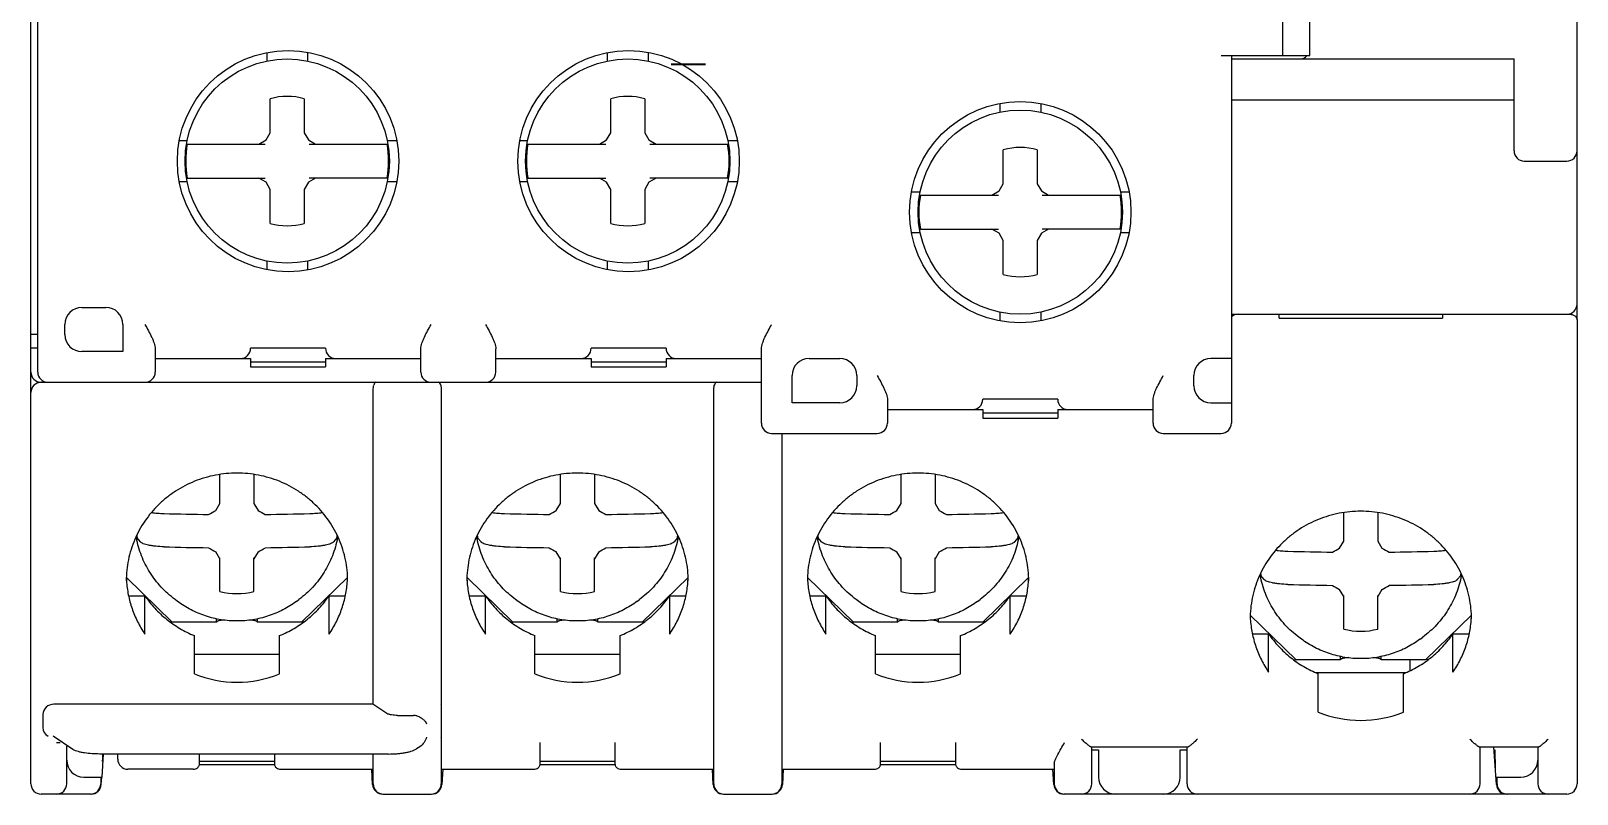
# Model space of a CAD drawing. Header units: millimetres. Extents: x 0 to 19090, y 0 to 12100.
# Drawn here: x 17202.09 to 17247.49, y 10621.22 to 10643.65 of the extents above; entities that cross this region are included whole.
import ezdxf

# ---------------------------------------------------------------- set-up
doc = ezdxf.new("R2010")
doc.units = ezdxf.units.MM
doc.header["$MEASUREMENT"] = 0
doc.layers.add('NetDam', color=7, linetype='Continuous', lineweight=35)

msp = doc.modelspace()

# ---------------------------------------------------------------- linework, layer by layer
at = {"color": 7, "linetype": 'Continuous'}
for p, q in [((17202.092, 10621.525), (17202.092, 10658.425)), ((17247.492, 10635.163), (17247.492, 10658.425)), ((17202.292, 10633.625), (17202.292, 10656.525)), ((17239.642, 10642.925), (17239.642, 10652.825)), ((17238.842, 10646.925), (17238.842, 10642.925)), ((17209.017, 10643.011), (17209.017, 10642.76)), ((17210.217, 10643.02), (17210.217, 10642.76)), ((17219.017, 10643.011), (17219.017, 10642.76)), ((17220.217, 10643.02), (17220.217, 10642.76)), ((17237.042, 10642.925), (17239.642, 10642.925)), ((17237.342, 10642.925), (17237.342, 10632.125)), ((17237.342, 10642.825), (17245.642, 10642.825)), ((17245.642, 10640.125), (17245.642, 10642.825)), ((17209.117, 10640.658), (17209.117, 10641.658)), ((17210.117, 10641.658), (17210.117, 10640.658)), ((17219.117, 10640.658), (17219.117, 10641.658)), ((17220.117, 10641.658), (17220.117, 10640.658)), ((17230.542, 10641.516), (17230.542, 10641.26)), ((17231.742, 10641.516), (17231.742, 10641.26)), ((17237.342, 10641.625), (17245.642, 10641.625)), ((17206.449, 10640.425), (17206.686, 10640.425)), ((17208.784, 10640.325), (17208.995, 10640.447)), ((17208.995, 10640.447), (17209.117, 10640.658)), ((17210.117, 10640.658), (17210.239, 10640.447)), ((17210.239, 10640.447), (17210.45, 10640.325)), ((17212.549, 10640.425), (17212.835, 10640.425)), ((17216.449, 10640.425), (17216.686, 10640.425)), ((17218.784, 10640.325), (17218.995, 10640.447)), ((17218.995, 10640.447), (17219.117, 10640.658)), ((17220.117, 10640.658), (17220.239, 10640.447)), ((17220.239, 10640.447), (17220.45, 10640.325)), ((17222.549, 10640.425), (17222.835, 10640.425)), ((17206.684, 10640.325), (17208.974, 10640.325)), ((17210.261, 10640.325), (17212.551, 10640.325)), ((17216.684, 10640.325), (17218.974, 10640.325)), ((17220.261, 10640.325), (17222.551, 10640.325)), ((17230.642, 10639.158), (17230.642, 10640.158)), ((17231.642, 10640.158), (17231.642, 10639.158)), ((17245.942, 10639.825), (17247.192, 10639.825)), ((17206.449, 10639.225), (17206.684, 10639.225)), ((17206.684, 10639.325), (17208.974, 10639.325)), ((17208.995, 10639.203), (17208.784, 10639.325)), ((17209.117, 10638.992), (17208.995, 10639.203)), ((17210.239, 10639.203), (17210.117, 10638.992)), ((17210.45, 10639.325), (17210.239, 10639.203)), ((17212.551, 10639.325), (17210.261, 10639.325)), ((17212.55, 10639.225), (17212.835, 10639.225)), ((17216.449, 10639.225), (17216.684, 10639.225)), ((17216.684, 10639.325), (17218.974, 10639.325)), ((17218.995, 10639.203), (17218.784, 10639.325)), ((17219.117, 10638.992), (17218.995, 10639.203)), ((17220.239, 10639.203), (17220.117, 10638.992)), ((17220.45, 10639.325), (17220.239, 10639.203)), ((17222.551, 10639.325), (17220.261, 10639.325)), ((17222.55, 10639.225), (17222.835, 10639.225)), ((17230.52, 10638.947), (17230.642, 10639.158)), ((17231.642, 10639.158), (17231.764, 10638.947)), ((17209.117, 10637.992), (17209.117, 10638.992)), ((17210.117, 10638.992), (17210.117, 10637.992)), ((17219.117, 10637.992), (17219.117, 10638.992)), ((17220.117, 10638.992), (17220.117, 10637.992)), ((17227.949, 10638.925), (17228.211, 10638.925)), ((17228.209, 10638.825), (17230.499, 10638.825)), ((17230.309, 10638.825), (17230.52, 10638.947)), ((17231.764, 10638.947), (17231.975, 10638.825)), ((17231.786, 10638.825), (17234.076, 10638.825)), ((17234.074, 10638.925), (17234.335, 10638.925)), ((17227.949, 10637.725), (17228.209, 10637.725)), ((17228.209, 10637.825), (17230.499, 10637.825)), ((17230.52, 10637.703), (17230.309, 10637.825)), ((17230.642, 10637.492), (17230.52, 10637.703)), ((17231.764, 10637.703), (17231.642, 10637.492)), ((17231.975, 10637.825), (17231.764, 10637.703)), ((17234.076, 10637.825), (17231.786, 10637.825)), ((17234.075, 10637.725), (17234.335, 10637.725)), ((17230.642, 10636.492), (17230.642, 10637.492)), ((17231.642, 10637.492), (17231.642, 10636.492)), ((17209.017, 10636.89), (17209.017, 10636.639)), ((17210.217, 10636.89), (17210.217, 10636.63)), ((17219.017, 10636.89), (17219.017, 10636.639)), ((17220.217, 10636.89), (17220.217, 10636.63)), ((17203.592, 10635.525), (17204.292, 10635.525)), ((17203.092, 10634.725), (17203.092, 10635.025)), ((17204.792, 10635.025), (17204.792, 10634.225)), ((17230.542, 10635.39), (17230.542, 10635.134)), ((17231.742, 10635.39), (17231.742, 10635.134)), ((17237.342, 10635.325), (17247.192, 10635.325)), ((17237.392, 10635.325), (17237.392, 10635.284)), ((17238.742, 10635.208), (17238.742, 10635.325)), ((17238.742, 10635.208), (17243.542, 10635.208)), ((17243.542, 10635.325), (17243.542, 10635.208)), ((17247.492, 10635.145), (17247.492, 10621.525)), ((17202.292, 10634.725), (17202.092, 10634.725)), ((17202.292, 10634.325), (17202.092, 10634.325)), ((17204.792, 10634.225), (17203.592, 10634.225)), ((17205.742, 10634.311), (17205.742, 10633.625)), ((17210.742, 10634.325), (17208.542, 10634.325)), ((17213.542, 10633.625), (17213.542, 10634.311)), ((17215.742, 10633.625), (17215.742, 10634.311)), ((17220.742, 10634.325), (17218.542, 10634.325)), ((17223.542, 10632.125), (17223.542, 10634.311)), ((17205.742, 10634.025), (17208.542, 10634.025)), ((17208.542, 10634.025), (17208.542, 10633.775)), ((17208.542, 10633.925), (17210.742, 10633.925)), ((17208.542, 10633.775), (17210.742, 10633.775)), ((17210.742, 10634.025), (17210.742, 10633.775)), ((17210.742, 10634.025), (17213.542, 10634.025)), ((17215.742, 10634.025), (17218.542, 10634.025)), ((17218.542, 10634.025), (17218.542, 10633.775)), ((17218.542, 10633.925), (17220.742, 10633.925)), ((17218.542, 10633.775), (17220.742, 10633.775)), ((17220.742, 10634.025), (17220.742, 10633.775)), ((17220.742, 10634.025), (17223.542, 10634.025)), ((17224.942, 10634.025), (17225.842, 10634.025)), ((17237.342, 10634.025), (17236.742, 10634.025)), ((17202.392, 10633.325), (17223.542, 10633.325)), ((17204.242, 10633.325), (17204.242, 10633.318)), ((17224.442, 10632.725), (17224.442, 10633.525)), ((17226.342, 10633.525), (17226.342, 10633.225)), ((17236.242, 10633.225), (17236.242, 10633.525)), ((17212.146, 10623.863), (17212.146, 10633.09)), ((17214.138, 10633.09), (17214.138, 10623.863)), ((17222.146, 10622.74), (17222.146, 10633.09)), ((17225.842, 10632.725), (17224.442, 10632.725)), ((17227.242, 10632.811), (17227.242, 10632.125)), ((17232.242, 10632.825), (17230.042, 10632.825)), ((17235.042, 10632.125), (17235.042, 10632.811)), ((17236.742, 10632.725), (17237.342, 10632.725)), ((17227.242, 10632.525), (17230.042, 10632.525)), ((17230.042, 10632.525), (17230.042, 10632.275)), ((17230.042, 10632.425), (17232.242, 10632.425)), ((17230.042, 10632.275), (17232.242, 10632.275)), ((17232.242, 10632.525), (17232.242, 10632.275)), ((17232.242, 10632.525), (17235.042, 10632.525)), ((17223.842, 10631.825), (17226.942, 10631.825)), ((17224.138, 10631.825), (17224.138, 10622.74)), ((17235.342, 10631.825), (17237.042, 10631.825)), ((17207.642, 10629.767), (17207.642, 10630.616)), ((17208.642, 10630.616), (17208.642, 10629.767)), ((17217.642, 10629.767), (17217.642, 10630.616)), ((17218.642, 10630.616), (17218.642, 10629.767)), ((17227.642, 10629.767), (17227.642, 10630.616)), ((17228.642, 10630.616), (17228.642, 10629.767)), ((17207.52, 10629.56), (17207.642, 10629.767)), ((17208.642, 10629.767), (17208.764, 10629.56)), ((17217.52, 10629.56), (17217.642, 10629.767)), ((17218.642, 10629.767), (17218.764, 10629.56)), ((17227.52, 10629.56), (17227.642, 10629.767)), ((17228.642, 10629.767), (17228.764, 10629.56)), ((17240.642, 10628.66), (17240.642, 10629.495)), ((17241.642, 10629.495), (17241.642, 10628.66)), ((17205.309, 10628.633), (17205.209, 10628.754)), ((17211.076, 10628.754), (17210.976, 10628.633)), ((17215.309, 10628.633), (17215.209, 10628.754)), ((17221.076, 10628.754), (17220.976, 10628.633)), ((17225.309, 10628.633), (17225.209, 10628.754)), ((17231.076, 10628.754), (17230.976, 10628.633)), ((17240.52, 10628.453), (17240.642, 10628.66)), ((17241.642, 10628.66), (17241.764, 10628.453)), ((17207.642, 10628.14), (17207.52, 10628.345)), ((17207.642, 10627.182), (17207.642, 10628.17)), ((17208.764, 10628.345), (17208.642, 10628.14)), ((17208.642, 10627.182), (17208.642, 10628.17)), ((17217.642, 10628.14), (17217.52, 10628.345)), ((17217.642, 10627.182), (17217.642, 10628.17)), ((17218.764, 10628.345), (17218.642, 10628.14)), ((17218.642, 10627.182), (17218.642, 10628.17)), ((17227.642, 10628.14), (17227.52, 10628.345)), ((17227.642, 10627.182), (17227.642, 10628.17)), ((17228.764, 10628.345), (17228.642, 10628.14)), ((17228.642, 10627.182), (17228.642, 10628.17)), ((17204.897, 10627.59), (17206.242, 10626.277)), ((17211.388, 10627.59), (17210.042, 10626.277)), ((17214.897, 10627.59), (17216.242, 10626.277)), ((17221.388, 10627.59), (17220.042, 10626.277)), ((17224.897, 10627.59), (17226.242, 10626.277)), ((17231.388, 10627.59), (17230.042, 10626.277)), ((17238.309, 10627.527), (17238.209, 10627.648)), ((17240.642, 10627.034), (17240.52, 10627.239)), ((17241.764, 10627.239), (17241.642, 10627.034)), ((17244.076, 10627.648), (17243.976, 10627.527)), ((17204.96, 10627.054), (17205.436, 10627.054)), ((17205.436, 10625.929), (17205.436, 10627.054)), ((17206.398, 10626.887), (17206.324, 10626.942)), ((17209.887, 10626.887), (17209.961, 10626.942)), ((17210.848, 10625.929), (17210.848, 10627.054)), ((17210.848, 10627.054), (17211.324, 10627.054)), ((17214.96, 10627.054), (17215.436, 10627.054)), ((17215.436, 10625.929), (17215.436, 10627.054)), ((17216.398, 10626.887), (17216.324, 10626.942)), ((17219.887, 10626.887), (17219.961, 10626.942)), ((17220.848, 10625.929), (17220.848, 10627.054)), ((17220.848, 10627.054), (17221.324, 10627.054)), ((17224.96, 10627.054), (17225.436, 10627.054)), ((17225.436, 10625.929), (17225.436, 10627.054)), ((17226.398, 10626.887), (17226.324, 10626.942)), ((17229.887, 10626.887), (17229.961, 10626.942)), ((17230.848, 10625.929), (17230.848, 10627.054)), ((17230.848, 10627.054), (17231.324, 10627.054)), ((17240.642, 10626.076), (17240.642, 10627.064)), ((17241.642, 10626.076), (17241.642, 10627.064)), ((17207.542, 10626.277), (17207.542, 10626.375)), ((17208.742, 10626.277), (17208.742, 10626.375)), ((17217.542, 10626.277), (17217.542, 10626.375)), ((17218.742, 10626.277), (17218.742, 10626.375)), ((17227.542, 10626.277), (17227.542, 10626.375)), ((17228.742, 10626.277), (17228.742, 10626.375)), ((17237.896, 10626.485), (17239.242, 10625.17)), ((17244.389, 10626.485), (17243.042, 10625.17)), ((17206.187, 10626.282), (17206.242, 10626.277)), ((17207.542, 10626.277), (17206.242, 10626.277)), ((17206.892, 10624.757), (17206.892, 10625.882)), ((17210.042, 10626.277), (17208.742, 10626.277)), ((17209.392, 10624.757), (17209.392, 10625.882)), ((17210.098, 10626.282), (17210.042, 10626.277)), ((17216.187, 10626.282), (17216.242, 10626.277)), ((17217.542, 10626.277), (17216.242, 10626.277)), ((17216.892, 10624.757), (17216.892, 10625.882)), ((17220.042, 10626.277), (17218.742, 10626.277)), ((17219.392, 10624.757), (17219.392, 10625.882)), ((17220.098, 10626.282), (17220.042, 10626.277)), ((17226.187, 10626.282), (17226.242, 10626.277)), ((17227.542, 10626.277), (17226.242, 10626.277)), ((17226.892, 10624.757), (17226.892, 10625.882)), ((17230.042, 10626.277), (17228.742, 10626.277)), ((17229.392, 10624.757), (17229.392, 10625.882)), ((17230.098, 10626.282), (17230.042, 10626.277)), ((17237.96, 10625.933), (17238.436, 10625.933)), ((17238.436, 10624.807), (17238.436, 10625.933)), ((17243.848, 10625.933), (17244.324, 10625.933)), ((17243.848, 10624.807), (17243.848, 10625.933)), ((17239.398, 10625.781), (17239.324, 10625.836)), ((17242.887, 10625.781), (17242.961, 10625.836)), ((17209.392, 10625.325), (17206.892, 10625.325)), ((17219.392, 10625.325), (17216.892, 10625.325)), ((17229.392, 10625.325), (17226.892, 10625.325)), ((17239.164, 10625.177), (17239.242, 10625.17)), ((17240.542, 10625.17), (17239.242, 10625.17)), ((17240.542, 10625.17), (17240.542, 10625.268)), ((17241.742, 10625.17), (17241.742, 10625.268)), ((17243.042, 10625.17), (17241.742, 10625.17)), ((17242.592, 10624.854), (17242.592, 10625.17)), ((17243.121, 10625.177), (17243.042, 10625.17)), ((17239.808, 10624.8), (17242.477, 10624.8)), ((17239.892, 10623.636), (17239.892, 10624.761)), ((17242.392, 10623.636), (17242.392, 10624.761)), ((17212.146, 10623.863), (17202.765, 10623.863)), ((17212.158, 10623.853), (17212.574, 10623.582)), ((17214.142, 10623.863), (17214.127, 10623.853)), ((17214.142, 10623.863), (17214.138, 10623.863)), ((17214.142, 10623.863), (17214.142, 10622.886)), ((17202.442, 10623.57), (17202.442, 10623.179)), ((17212.859, 10623.538), (17213.326, 10623.538)), ((17203.327, 10622.534), (17202.75, 10622.928)), ((17202.842, 10622.74), (17202.947, 10622.74)), ((17214.142, 10622.886), (17214.127, 10622.876)), ((17214.138, 10622.884), (17214.138, 10622.74)), ((17217.042, 10622.118), (17217.042, 10622.74)), ((17219.242, 10622.74), (17219.242, 10622.118)), ((17227.042, 10622.118), (17227.042, 10622.74)), ((17229.242, 10622.74), (17229.242, 10622.118)), ((17203.142, 10621.525), (17203.142, 10622.634)), ((17212.588, 10622.403), (17204.119, 10622.403)), ((17204.209, 10622.403), (17204.171, 10621.725)), ((17204.642, 10622.256), (17204.642, 10622.403)), ((17207.042, 10622.118), (17207.042, 10622.403)), ((17209.242, 10622.403), (17209.242, 10622.118)), ((17212.142, 10621.525), (17212.142, 10622.403)), ((17213.512, 10622.617), (17213.416, 10622.555)), ((17214.142, 10622.45), (17214.142, 10621.525)), ((17222.142, 10621.525), (17222.142, 10622.45)), ((17224.142, 10622.45), (17224.142, 10621.525)), ((17236.049, 10622.603), (17233.235, 10622.603)), ((17233.242, 10621.525), (17233.242, 10622.603)), ((17233.242, 10622.525), (17233.442, 10622.525)), ((17233.442, 10622.525), (17233.442, 10621.725)), ((17235.842, 10621.725), (17235.842, 10622.525)), ((17235.842, 10622.525), (17236.042, 10622.525)), ((17236.042, 10621.525), (17236.042, 10622.603)), ((17246.349, 10622.603), (17244.635, 10622.603)), ((17244.642, 10621.525), (17244.642, 10622.603)), ((17245.122, 10621.504), (17245.044, 10622.603)), ((17245.049, 10622.525), (17245.078, 10622.525)), ((17246.342, 10622.603), (17246.342, 10621.525)), ((17203.142, 10622.125), (17203.153, 10622.125)), ((17206.859, 10621.956), (17204.942, 10621.956)), ((17209.246, 10622.088), (17207.039, 10622.088)), ((17207.042, 10622.191), (17209.242, 10622.191)), ((17209.425, 10621.956), (17212.142, 10621.956)), ((17212.126, 10621.508), (17212.101, 10621.956)), ((17214.142, 10621.956), (17216.859, 10621.956)), ((17214.184, 10621.956), (17214.158, 10621.508)), ((17219.246, 10622.088), (17217.039, 10622.088)), ((17217.042, 10622.191), (17219.242, 10622.191)), ((17219.425, 10621.956), (17222.142, 10621.956)), ((17222.126, 10621.508), (17222.101, 10621.956)), ((17224.142, 10621.956), (17226.859, 10621.956)), ((17224.184, 10621.956), (17224.158, 10621.508)), ((17229.246, 10622.088), (17227.039, 10622.088)), ((17227.042, 10622.191), (17229.242, 10622.191)), ((17229.425, 10621.956), (17232.142, 10621.956)), ((17232.126, 10621.508), (17232.101, 10621.956)), ((17232.142, 10622.108), (17232.142, 10621.525)), ((17245.085, 10622.125), (17245.078, 10622.125)), ((17246.331, 10622.125), (17246.342, 10622.125)), ((17203.642, 10621.725), (17204.171, 10621.725)), ((17204.142, 10621.725), (17204.142, 10621.525)), ((17204.158, 10621.508), (17204.171, 10621.724)), ((17245.107, 10621.725), (17245.842, 10621.725)), ((17245.142, 10621.525), (17245.142, 10621.725)), ((17203.859, 10621.225), (17202.392, 10621.225)), ((17212.426, 10621.225), (17213.859, 10621.225)), ((17222.426, 10621.225), (17223.859, 10621.225)), ((17247.192, 10621.225), (17232.426, 10621.225))]:
    msp.add_line(p, q, dxfattribs=at)
for centre, radius in [((17209.642, 10639.825), 3.25), ((17209.617, 10639.825), 3), ((17219.642, 10639.825), 3.25), ((17219.617, 10639.825), 3), ((17231.142, 10638.325), 3.25), ((17231.142, 10638.325), 3)]:
    msp.add_circle(centre, radius, dxfattribs=at)
for centre, radius, start, end in [((17239.342, 10643.125), 0.3, 270, 318.1335), ((17209.617, 10639.825), 1.9, 74.7425, 105.2575), ((17219.617, 10639.825), 1.9, 74.7425, 105.2575), ((17209.617, 10639.825), 2.976, 170.3274, 189.6726), ((17209.617, 10639.825), 2.976, 350.3274, 9.6726), ((17219.617, 10639.825), 2.976, 170.3274, 189.6726), ((17219.617, 10639.825), 2.976, 350.3274, 9.6726), ((17231.142, 10638.325), 1.9, 74.7425, 105.2575), ((17245.942, 10640.125), 0.3, 180, 270), ((17247.192, 10640.125), 0.3, 270, 0), ((17231.142, 10638.325), 2.976, 170.3274, 189.6726), ((17231.142, 10638.325), 2.976, 350.3274, 9.6726), ((17209.617, 10639.825), 1.9, 254.7425, 285.2575), ((17219.617, 10639.825), 1.9, 254.7425, 285.2575), ((17231.142, 10638.325), 1.9, 254.7425, 285.2575), ((17203.592, 10635.025), 0.5, 90, 180), ((17204.292, 10635.025), 0.5, 0, 90), ((17247.192, 10635.625), 0.3, 270, 0), ((17237.542, 10635.025), 0.3, 90, 131.8618), ((17203.592, 10634.725), 0.5, 180, 270), ((17208.242, 10634.325), 0.3, 270, 0), ((17211.042, 10634.325), 0.3, 180, 270), ((17218.242, 10634.325), 0.3, 270, 0), ((17221.042, 10634.325), 0.3, 180, 270), ((17202.392, 10633.625), 0.3, 180, 270), ((17202.592, 10633.625), 0.3, 180, 270), ((17205.442, 10633.625), 0.3, 270, 0), ((17213.842, 10633.625), 0.3, 180, 270), ((17215.442, 10633.625), 0.3, 270, 0), ((17224.942, 10633.525), 0.5, 90, 180), ((17225.842, 10633.525), 0.5, 0, 90), ((17236.742, 10633.525), 0.5, 90, 180), ((17202.392, 10633.025), 0.3, 90, 180), ((17225.842, 10633.225), 0.5, 270, 0), ((17236.742, 10633.225), 0.5, 180, 270), ((17229.742, 10632.825), 0.3, 270, 0), ((17232.542, 10632.825), 0.3, 180, 270), ((17223.842, 10632.125), 0.3, 180, 270), ((17226.942, 10632.125), 0.3, 270, 0), ((17235.342, 10632.125), 0.3, 180, 270), ((17237.042, 10632.125), 0.3, 270, 0), ((17166.912, 10702.062), 83.1, 299.08672, 299.25343), ((17249.373, 10702.062), 83.1, 240.74657, 240.91328), ((17176.912, 10702.062), 83.1, 299.08672, 299.25343), ((17259.373, 10702.062), 83.1, 240.74657, 240.91328), ((17186.912, 10702.062), 83.1, 299.08672, 299.25343), ((17269.373, 10702.062), 83.1, 240.74657, 240.91328), ((17208.128, 10702.24), 72.803, 268.32541, 269.35585), ((17208.151, 10702.508), 73.071, 270.64604, 271.67271), ((17218.128, 10702.24), 72.803, 268.32541, 269.35585), ((17218.151, 10702.508), 73.071, 270.64604, 271.67271), ((17228.128, 10702.24), 72.803, 268.32541, 269.35585), ((17228.151, 10702.508), 73.071, 270.64604, 271.67271), ((17208.005, 10629.272), 2.863, 189.5792, 190.5057), ((17208.008, 10629.243), 2.841, 188.446, 189.9028), ((17208.277, 10629.243), 2.841, 350.0972, 351.5542), ((17208.28, 10629.272), 2.863, 349.4943, 350.4209), ((17218.005, 10629.272), 2.863, 189.5792, 190.5057), ((17218.008, 10629.243), 2.841, 188.446, 189.9028), ((17218.277, 10629.243), 2.841, 350.0972, 351.5542), ((17218.28, 10629.272), 2.863, 349.4943, 350.4209), ((17228.005, 10629.272), 2.863, 189.5792, 190.5057), ((17228.008, 10629.243), 2.841, 188.446, 189.9028), ((17228.277, 10629.243), 2.841, 350.0972, 351.5542), ((17228.28, 10629.272), 2.863, 349.4943, 350.4209), ((17208.133, 10701.531), 73.071, 268.32729, 269.35396), ((17249.1, 10701.648), 84.275, 240.27176, 240.43692), ((17167.185, 10701.648), 84.275, 299.56308, 299.72824), ((17208.157, 10701.264), 72.803, 270.64415, 271.67459), ((17218.133, 10701.531), 73.071, 268.32729, 269.35396), ((17259.1, 10701.648), 84.275, 240.27176, 240.43692), ((17177.185, 10701.648), 84.275, 299.56308, 299.72824), ((17218.157, 10701.264), 72.803, 270.64415, 271.67459), ((17228.133, 10701.531), 73.071, 268.32729, 269.35396), ((17269.1, 10701.648), 84.275, 240.27176, 240.43692), ((17187.185, 10701.648), 84.275, 299.56308, 299.72824), ((17228.157, 10701.264), 72.803, 270.64415, 271.67459), ((17241.128, 10701.134), 72.803, 268.32541, 269.35585), ((17199.912, 10700.955), 83.1, 299.08672, 299.25343), ((17282.373, 10700.955), 83.1, 240.74657, 240.91328), ((17241.151, 10701.401), 73.071, 270.64604, 271.67271), ((17241.008, 10628.136), 2.841, 188.6733, 189.9028), ((17241.277, 10628.136), 2.841, 350.0972, 351.327), ((17207.992, 10627.686), 3.1, 181.8945, 183.6003), ((17208.292, 10627.686), 3.1, 356.3997, 358.1055), ((17217.992, 10627.686), 3.1, 181.8945, 183.6003), ((17218.292, 10627.686), 3.1, 356.3997, 358.1055), ((17227.992, 10627.686), 3.1, 181.8945, 183.6003), ((17228.292, 10627.686), 3.1, 356.3997, 358.1055), ((17241.005, 10628.166), 2.863, 189.7787, 190.5057), ((17241.133, 10700.425), 73.071, 268.32729, 269.35396), ((17282.1, 10700.542), 84.275, 240.27176, 240.43692), ((17200.185, 10700.542), 84.275, 299.56308, 299.72824), ((17241.157, 10700.158), 72.803, 270.64415, 271.67459), ((17241.279, 10628.166), 2.863, 349.4943, 350.2215), ((17208.142, 10629.061), 1.945, 255.1, 284.9), ((17218.142, 10629.061), 1.945, 255.1, 284.9), ((17228.142, 10629.061), 1.945, 255.1, 284.9), ((17240.992, 10626.565), 3.1, 181.8945, 183.6003), ((17241.292, 10626.565), 3.1, 356.3997, 358.1055), ((17241.142, 10627.955), 1.945, 255.1, 284.9), ((17208.142, 10627.836), 3.323, 247.9028, 292.0972), ((17218.142, 10627.836), 3.323, 247.9028, 292.0972), ((17228.142, 10627.836), 3.323, 247.9028, 292.0972), ((17241.142, 10626.714), 3.323, 247.9028, 292.0972), ((17204.942, 10622.256), 0.3, 180, 270), ((17203.642, 10622.225), 0.5, 180, 270), ((17245.842, 10622.225), 0.5, 270, 0), ((17202.392, 10621.525), 0.3, 180, 270), ((17202.842, 10621.525), 0.3, 270, 0), ((17203.842, 10621.525), 0.3, 270, 0), ((17203.859, 10621.525), 0.3, 270, 356.7481), ((17212.426, 10621.525), 0.3, 183.2519, 270), ((17212.442, 10621.525), 0.3, 180, 270), ((17213.842, 10621.525), 0.3, 270, 0), ((17213.859, 10621.525), 0.3, 270, 356.7481), ((17222.426, 10621.525), 0.3, 183.2519, 270), ((17222.442, 10621.525), 0.3, 180, 270), ((17223.842, 10621.525), 0.3, 270, 0), ((17223.859, 10621.525), 0.3, 270, 356.7481), ((17232.426, 10621.525), 0.3, 183.2519, 270), ((17232.442, 10621.525), 0.3, 180, 270), ((17232.942, 10621.525), 0.3, 270, 0), ((17233.942, 10621.725), 0.5, 180, 270), ((17235.342, 10621.725), 0.5, 270, 0), ((17236.342, 10621.525), 0.3, 180, 270), ((17244.342, 10621.525), 0.3, 270, 0), ((17245.422, 10621.525), 0.3, 184.0856, 270), ((17245.442, 10621.525), 0.3, 180, 270), ((17246.642, 10621.525), 0.3, 180, 270), ((17247.192, 10621.525), 0.3, 270, 0)]:
    msp.add_arc(centre, radius, start, end, dxfattribs=at)
for centre, major_axis, ratio, start_param, end_param in [((17212.242, 10633.025), (-0.024, 0.3), 0.32355, -0.026084, 0.764281), ((17214.042, 10633.025), (0.024, 0.3), 0.32355, -0.764281, 0.026084), ((17222.242, 10633.025), (-0.024, 0.3), 0.32355, -0.026084, 0.764281), ((17202.765, 10623.57), (0.323, 0), 0.906468, 1.570796, 3.141593), ((17202.765, 10623.179), (0.323, 0), 0.906468, -3.141593, -2.108956), ((17213.326, 10623.245), (0.316, 0), 0.926196, 1.249046, 1.570796), ((17204.267, 10628.713), (0.071, 6.541), 0.002236, -3.092871, -2.875146), ((17245.037, 10626.912), (-0.054, 4.968), 0.002944, -3.630067, -3.190277)]:
    msp.add_ellipse(centre, major_axis=major_axis, ratio=ratio, start_param=start_param, end_param=end_param, dxfattribs=at)
for points, knots in [([(17205.442, 10635.025), (17205.477, 10634.962), (17205.544, 10634.839), (17205.623, 10634.685), (17205.678, 10634.564), (17205.711, 10634.476), (17205.735, 10634.393), (17205.742, 10634.337), (17205.742, 10634.311)], [0, 0, 0, 0, 0.273805, 0.539503, 0.666193, 0.786539, 0.898455, 1, 1, 1, 1]), ([(17213.542, 10634.311), (17213.542, 10634.337), (17213.55, 10634.393), (17213.574, 10634.476), (17213.607, 10634.564), (17213.661, 10634.685), (17213.741, 10634.839), (17213.808, 10634.962), (17213.842, 10635.025)], [0, 0, 0, 0, 0.101545, 0.213461, 0.333807, 0.460497, 0.726195, 1, 1, 1, 1]), ([(17215.442, 10635.025), (17215.477, 10634.962), (17215.544, 10634.839), (17215.623, 10634.685), (17215.678, 10634.564), (17215.711, 10634.476), (17215.735, 10634.393), (17215.742, 10634.337), (17215.742, 10634.311)], [0, 0, 0, 0, 0.273805, 0.539504, 0.666193, 0.786539, 0.898455, 1, 1, 1, 1]), ([(17223.542, 10634.311), (17223.542, 10634.337), (17223.55, 10634.393), (17223.574, 10634.476), (17223.607, 10634.564), (17223.661, 10634.685), (17223.741, 10634.839), (17223.808, 10634.962), (17223.842, 10635.025)], [0, 0, 0, 0, 0.101545, 0.213461, 0.333807, 0.460497, 0.726195, 1, 1, 1, 1]), ([(17247.192, 10635.325), (17247.206, 10635.325), (17247.232, 10635.325), (17247.275, 10635.324), (17247.321, 10635.32), (17247.368, 10635.309), (17247.409, 10635.291), (17247.443, 10635.266), (17247.47, 10635.233), (17247.488, 10635.191), (17247.492, 10635.161), (17247.492, 10635.145)], [0, 0, 0, 0, 0.105671, 0.191865, 0.330711, 0.449267, 0.558411, 0.663473, 0.768822, 0.879176, 1, 1, 1, 1]), ([(17212.146, 10633.09), (17212.146, 10633.116), (17212.147, 10633.154), (17212.151, 10633.203), (17212.155, 10633.226), (17212.158, 10633.236)], [0, 0, 0, 0, 0.537668, 0.780272, 1, 1, 1, 1]), ([(17214.127, 10633.236), (17214.13, 10633.226), (17214.133, 10633.203), (17214.138, 10633.154), (17214.138, 10633.116), (17214.138, 10633.09)], [0, 0, 0, 0, 0.219728, 0.462332, 1, 1, 1, 1]), ([(17222.146, 10633.09), (17222.146, 10633.116), (17222.147, 10633.154), (17222.151, 10633.203), (17222.155, 10633.226), (17222.158, 10633.236)], [0, 0, 0, 0, 0.537668, 0.780272, 1, 1, 1, 1]), ([(17226.942, 10633.525), (17226.977, 10633.462), (17227.044, 10633.339), (17227.123, 10633.185), (17227.178, 10633.064), (17227.211, 10632.976), (17227.235, 10632.893), (17227.242, 10632.837), (17227.242, 10632.811)], [0, 0, 0, 0, 0.273805, 0.539504, 0.666193, 0.786539, 0.898457, 1, 1, 1, 1]), ([(17235.042, 10632.811), (17235.042, 10632.837), (17235.05, 10632.893), (17235.074, 10632.976), (17235.107, 10633.064), (17235.161, 10633.185), (17235.241, 10633.339), (17235.308, 10633.462), (17235.342, 10633.525)], [0, 0, 0, 0, 0.101545, 0.213461, 0.333807, 0.460497, 0.726195, 1, 1, 1, 1]), ([(17211.392, 10627.491), (17211.392, 10627.595), (17211.382, 10627.802), (17211.335, 10628.109), (17211.258, 10628.411), (17211.114, 10628.801), (17210.862, 10629.261), (17210.523, 10629.663), (17210.209, 10629.941), (17209.952, 10630.127), (17209.678, 10630.287), (17209.293, 10630.465), (17208.781, 10630.616), (17208.142, 10630.677), (17207.504, 10630.616), (17206.992, 10630.465), (17206.607, 10630.287), (17206.333, 10630.127), (17206.076, 10629.941), (17205.761, 10629.663), (17205.422, 10629.261), (17205.17, 10628.801), (17205.027, 10628.411), (17204.95, 10628.109), (17204.903, 10627.802), (17204.892, 10627.595), (17204.892, 10627.491)], [0, 0, 0, 0, 0.030819, 0.061656, 0.092527, 0.123448, 0.185414, 0.247705, 0.27902, 0.310421, 0.341902, 0.373456, 0.436662, 0.5, 0.563337, 0.626543, 0.658098, 0.689579, 0.72098, 0.752295, 0.814586, 0.876552, 0.907473, 0.938344, 0.969181, 1, 1, 1, 1]), ([(17221.392, 10627.491), (17221.392, 10627.595), (17221.382, 10627.802), (17221.335, 10628.109), (17221.258, 10628.411), (17221.114, 10628.801), (17220.862, 10629.261), (17220.523, 10629.663), (17220.209, 10629.941), (17219.952, 10630.127), (17219.678, 10630.287), (17219.293, 10630.465), (17218.781, 10630.616), (17218.142, 10630.677), (17217.504, 10630.616), (17216.992, 10630.465), (17216.607, 10630.287), (17216.333, 10630.127), (17216.076, 10629.941), (17215.761, 10629.663), (17215.422, 10629.261), (17215.17, 10628.801), (17215.027, 10628.411), (17214.95, 10628.109), (17214.903, 10627.802), (17214.892, 10627.595), (17214.892, 10627.491)], [0, 0, 0, 0, 0.030819, 0.061656, 0.092527, 0.123448, 0.185414, 0.247705, 0.27902, 0.310421, 0.341902, 0.373456, 0.436662, 0.5, 0.563337, 0.626543, 0.658098, 0.689579, 0.72098, 0.752295, 0.814586, 0.876552, 0.907473, 0.938344, 0.969181, 1, 1, 1, 1]), ([(17231.392, 10627.491), (17231.392, 10627.595), (17231.382, 10627.802), (17231.335, 10628.109), (17231.258, 10628.411), (17231.114, 10628.801), (17230.862, 10629.261), (17230.523, 10629.663), (17230.209, 10629.941), (17229.952, 10630.127), (17229.678, 10630.287), (17229.293, 10630.465), (17228.781, 10630.616), (17228.142, 10630.677), (17227.504, 10630.616), (17226.992, 10630.465), (17226.607, 10630.287), (17226.333, 10630.127), (17226.076, 10629.941), (17225.761, 10629.663), (17225.422, 10629.261), (17225.17, 10628.801), (17225.027, 10628.411), (17224.95, 10628.109), (17224.903, 10627.802), (17224.892, 10627.595), (17224.892, 10627.491)], [0, 0, 0, 0, 0.030819, 0.061656, 0.092527, 0.123448, 0.185414, 0.247705, 0.27902, 0.310421, 0.341902, 0.373456, 0.436662, 0.5, 0.563337, 0.626543, 0.658098, 0.689579, 0.72098, 0.752295, 0.814586, 0.876552, 0.907473, 0.938344, 0.969181, 1, 1, 1, 1]), ([(17244.392, 10626.37), (17244.392, 10626.473), (17244.382, 10626.68), (17244.335, 10626.988), (17244.258, 10627.289), (17244.114, 10627.68), (17243.862, 10628.14), (17243.523, 10628.542), (17243.209, 10628.82), (17242.952, 10629.006), (17242.678, 10629.166), (17242.293, 10629.343), (17241.781, 10629.495), (17241.142, 10629.556), (17240.504, 10629.495), (17239.992, 10629.343), (17239.607, 10629.166), (17239.333, 10629.006), (17239.076, 10628.82), (17238.761, 10628.542), (17238.422, 10628.14), (17238.17, 10627.68), (17238.027, 10627.289), (17237.95, 10626.988), (17237.903, 10626.68), (17237.892, 10626.473), (17237.892, 10626.37)], [0, 0, 0, 0, 0.030819, 0.061656, 0.092527, 0.123448, 0.185414, 0.247705, 0.27902, 0.310421, 0.341902, 0.373456, 0.436662, 0.5, 0.563337, 0.626543, 0.658098, 0.689579, 0.72098, 0.752295, 0.814586, 0.876552, 0.907473, 0.938344, 0.969181, 1, 1, 1, 1]), ([(17205.633, 10629.5), (17205.691, 10629.491), (17205.813, 10629.477), (17205.936, 10629.47), (17206, 10629.468)], [0, 0, 0, 0, 0.477419, 1, 1, 1, 1]), ([(17210.284, 10629.468), (17210.349, 10629.47), (17210.471, 10629.477), (17210.594, 10629.491), (17210.652, 10629.5)], [0, 0, 0, 0, 0.522581, 1, 1, 1, 1]), ([(17215.633, 10629.5), (17215.691, 10629.491), (17215.813, 10629.477), (17215.936, 10629.47), (17216, 10629.468)], [0, 0, 0, 0, 0.477419, 1, 1, 1, 1]), ([(17220.284, 10629.468), (17220.349, 10629.47), (17220.471, 10629.477), (17220.594, 10629.491), (17220.652, 10629.5)], [0, 0, 0, 0, 0.522581, 1, 1, 1, 1]), ([(17225.633, 10629.5), (17225.691, 10629.491), (17225.813, 10629.477), (17225.936, 10629.47), (17226, 10629.468)], [0, 0, 0, 0, 0.477419, 1, 1, 1, 1]), ([(17230.284, 10629.468), (17230.349, 10629.47), (17230.471, 10629.477), (17230.594, 10629.491), (17230.652, 10629.5)], [0, 0, 0, 0, 0.522581, 1, 1, 1, 1]), ([(17206.324, 10626.942), (17206.177, 10627.052), (17205.904, 10627.297), (17205.57, 10627.733), (17205.323, 10628.222), (17205.223, 10628.572), (17205.19, 10628.75)], [0, 0, 0, 0, 0.251513, 0.501921, 0.751339, 1, 1, 1, 1]), ([(17206, 10628.492), (17205.919, 10628.494), (17205.801, 10628.501), (17205.65, 10628.52), (17205.552, 10628.537), (17205.467, 10628.556), (17205.397, 10628.579), (17205.35, 10628.6), (17205.323, 10628.619), (17205.313, 10628.628), (17205.309, 10628.633)], [0, 0, 0, 0, 0.340151, 0.495457, 0.636082, 0.758805, 0.861052, 0.941288, 0.973195, 1, 1, 1, 1]), ([(17211.094, 10628.75), (17211.061, 10628.572), (17210.961, 10628.222), (17210.715, 10627.733), (17210.381, 10627.297), (17210.107, 10627.052), (17209.961, 10626.942)], [0, 0, 0, 0, 0.248661, 0.498079, 0.748487, 1, 1, 1, 1]), ([(17210.976, 10628.633), (17210.972, 10628.628), (17210.962, 10628.619), (17210.934, 10628.6), (17210.888, 10628.579), (17210.818, 10628.556), (17210.733, 10628.537), (17210.635, 10628.52), (17210.484, 10628.501), (17210.366, 10628.494), (17210.284, 10628.492)], [0, 0, 0, 0, 0.026805, 0.058712, 0.138948, 0.241195, 0.363918, 0.504543, 0.659849, 1, 1, 1, 1]), ([(17216.324, 10626.942), (17216.177, 10627.052), (17215.904, 10627.297), (17215.57, 10627.733), (17215.323, 10628.222), (17215.223, 10628.572), (17215.19, 10628.75)], [0, 0, 0, 0, 0.251513, 0.501921, 0.751339, 1, 1, 1, 1]), ([(17216, 10628.492), (17215.919, 10628.494), (17215.801, 10628.501), (17215.65, 10628.52), (17215.552, 10628.537), (17215.467, 10628.556), (17215.397, 10628.579), (17215.35, 10628.6), (17215.323, 10628.619), (17215.313, 10628.628), (17215.309, 10628.633)], [0, 0, 0, 0, 0.340151, 0.495457, 0.636082, 0.758805, 0.861052, 0.941288, 0.973195, 1, 1, 1, 1]), ([(17221.094, 10628.75), (17221.061, 10628.572), (17220.961, 10628.222), (17220.715, 10627.733), (17220.381, 10627.297), (17220.107, 10627.052), (17219.961, 10626.942)], [0, 0, 0, 0, 0.248661, 0.498079, 0.748487, 1, 1, 1, 1]), ([(17220.976, 10628.633), (17220.972, 10628.628), (17220.962, 10628.619), (17220.934, 10628.6), (17220.888, 10628.579), (17220.818, 10628.556), (17220.733, 10628.537), (17220.635, 10628.52), (17220.484, 10628.501), (17220.366, 10628.494), (17220.284, 10628.492)], [0, 0, 0, 0, 0.026805, 0.058712, 0.138948, 0.241195, 0.363918, 0.504543, 0.659849, 1, 1, 1, 1]), ([(17226.324, 10626.942), (17226.177, 10627.052), (17225.904, 10627.297), (17225.57, 10627.733), (17225.323, 10628.222), (17225.223, 10628.572), (17225.19, 10628.75)], [0, 0, 0, 0, 0.251513, 0.501921, 0.751339, 1, 1, 1, 1]), ([(17226, 10628.492), (17225.919, 10628.494), (17225.801, 10628.501), (17225.65, 10628.52), (17225.552, 10628.537), (17225.467, 10628.556), (17225.397, 10628.579), (17225.35, 10628.6), (17225.323, 10628.619), (17225.313, 10628.628), (17225.309, 10628.633)], [0, 0, 0, 0, 0.340151, 0.495457, 0.636082, 0.758805, 0.861052, 0.941288, 0.973195, 1, 1, 1, 1]), ([(17231.094, 10628.75), (17231.061, 10628.572), (17230.961, 10628.222), (17230.715, 10627.733), (17230.381, 10627.297), (17230.107, 10627.052), (17229.961, 10626.942)], [0, 0, 0, 0, 0.248661, 0.498079, 0.748487, 1, 1, 1, 1]), ([(17230.976, 10628.633), (17230.972, 10628.628), (17230.962, 10628.619), (17230.934, 10628.6), (17230.888, 10628.579), (17230.818, 10628.556), (17230.733, 10628.537), (17230.635, 10628.52), (17230.484, 10628.501), (17230.366, 10628.494), (17230.284, 10628.492)], [0, 0, 0, 0, 0.026805, 0.058712, 0.138948, 0.241195, 0.363918, 0.504543, 0.659849, 1, 1, 1, 1]), ([(17238.644, 10628.391), (17238.701, 10628.383), (17238.819, 10628.37), (17238.938, 10628.363), (17239, 10628.362)], [0, 0, 0, 0, 0.478766, 1, 1, 1, 1]), ([(17243.284, 10628.362), (17243.346, 10628.363), (17243.465, 10628.37), (17243.584, 10628.383), (17243.64, 10628.391)], [0, 0, 0, 0, 0.521235, 1, 1, 1, 1]), ([(17204.898, 10627.491), (17204.907, 10627.353), (17204.943, 10627.076), (17205.053, 10626.672), (17205.216, 10626.285), (17205.358, 10626.044), (17205.436, 10625.929)], [0, 0, 0, 0, 0.249377, 0.499052, 0.749209, 1, 1, 1, 1]), ([(17210.848, 10625.929), (17210.927, 10626.044), (17211.069, 10626.285), (17211.232, 10626.672), (17211.341, 10627.076), (17211.378, 10627.353), (17211.386, 10627.491)], [0, 0, 0, 0, 0.250791, 0.500948, 0.750623, 1, 1, 1, 1]), ([(17214.898, 10627.491), (17214.907, 10627.353), (17214.943, 10627.076), (17215.053, 10626.672), (17215.216, 10626.285), (17215.358, 10626.044), (17215.436, 10625.929)], [0, 0, 0, 0, 0.249377, 0.499052, 0.749209, 1, 1, 1, 1]), ([(17220.848, 10625.929), (17220.927, 10626.044), (17221.069, 10626.285), (17221.232, 10626.672), (17221.341, 10627.076), (17221.378, 10627.353), (17221.386, 10627.491)], [0, 0, 0, 0, 0.250791, 0.500948, 0.750623, 1, 1, 1, 1]), ([(17224.898, 10627.491), (17224.907, 10627.353), (17224.943, 10627.076), (17225.053, 10626.672), (17225.216, 10626.285), (17225.358, 10626.044), (17225.436, 10625.929)], [0, 0, 0, 0, 0.249377, 0.499052, 0.749209, 1, 1, 1, 1]), ([(17230.848, 10625.929), (17230.927, 10626.044), (17231.069, 10626.285), (17231.232, 10626.672), (17231.341, 10627.076), (17231.378, 10627.353), (17231.386, 10627.491)], [0, 0, 0, 0, 0.250791, 0.500948, 0.750623, 1, 1, 1, 1]), ([(17239.324, 10625.836), (17239.177, 10625.945), (17238.904, 10626.19), (17238.57, 10626.626), (17238.323, 10627.115), (17238.223, 10627.466), (17238.19, 10627.644)], [0, 0, 0, 0, 0.251513, 0.501921, 0.751339, 1, 1, 1, 1]), ([(17239, 10627.385), (17238.919, 10627.388), (17238.801, 10627.395), (17238.65, 10627.413), (17238.552, 10627.43), (17238.467, 10627.45), (17238.397, 10627.472), (17238.35, 10627.493), (17238.323, 10627.512), (17238.313, 10627.522), (17238.309, 10627.527)], [0, 0, 0, 0, 0.340151, 0.495457, 0.636082, 0.758805, 0.861052, 0.941288, 0.973195, 1, 1, 1, 1]), ([(17244.094, 10627.644), (17244.061, 10627.466), (17243.961, 10627.115), (17243.715, 10626.626), (17243.381, 10626.19), (17243.107, 10625.945), (17242.961, 10625.836)], [0, 0, 0, 0, 0.248661, 0.498079, 0.748487, 1, 1, 1, 1]), ([(17243.976, 10627.527), (17243.972, 10627.522), (17243.962, 10627.512), (17243.934, 10627.493), (17243.888, 10627.472), (17243.818, 10627.45), (17243.733, 10627.43), (17243.635, 10627.413), (17243.484, 10627.395), (17243.366, 10627.388), (17243.284, 10627.385)], [0, 0, 0, 0, 0.026805, 0.058712, 0.138948, 0.241195, 0.363918, 0.504543, 0.659849, 1, 1, 1, 1]), ([(17205.436, 10627.054), (17205.525, 10626.924), (17205.722, 10626.677), (17206.069, 10626.353), (17206.46, 10626.083), (17206.745, 10625.942), (17206.892, 10625.882)], [0, 0, 0, 0, 0.248724, 0.498317, 0.74877, 1, 1, 1, 1]), ([(17209.887, 10626.887), (17209.762, 10626.794), (17209.497, 10626.629), (17209.066, 10626.447), (17208.61, 10626.336), (17208.142, 10626.299), (17207.675, 10626.336), (17207.219, 10626.447), (17206.787, 10626.629), (17206.523, 10626.794), (17206.398, 10626.887)], [0, 0, 0, 0, 0.12475, 0.249702, 0.374812, 0.5, 0.625189, 0.750298, 0.87525, 1, 1, 1, 1]), ([(17209.392, 10625.882), (17209.539, 10625.942), (17209.824, 10626.083), (17210.216, 10626.353), (17210.563, 10626.677), (17210.76, 10626.924), (17210.848, 10627.054)], [0, 0, 0, 0, 0.25123, 0.501683, 0.751276, 1, 1, 1, 1]), ([(17215.436, 10627.054), (17215.525, 10626.924), (17215.722, 10626.677), (17216.069, 10626.353), (17216.46, 10626.083), (17216.745, 10625.942), (17216.892, 10625.882)], [0, 0, 0, 0, 0.248724, 0.498317, 0.74877, 1, 1, 1, 1]), ([(17219.887, 10626.887), (17219.762, 10626.794), (17219.497, 10626.629), (17219.066, 10626.447), (17218.61, 10626.336), (17218.142, 10626.299), (17217.675, 10626.336), (17217.219, 10626.447), (17216.787, 10626.629), (17216.523, 10626.794), (17216.398, 10626.887)], [0, 0, 0, 0, 0.12475, 0.249702, 0.374812, 0.5, 0.625189, 0.750298, 0.87525, 1, 1, 1, 1]), ([(17219.392, 10625.882), (17219.539, 10625.942), (17219.824, 10626.083), (17220.216, 10626.353), (17220.563, 10626.677), (17220.76, 10626.924), (17220.848, 10627.054)], [0, 0, 0, 0, 0.25123, 0.501683, 0.751276, 1, 1, 1, 1]), ([(17225.436, 10627.054), (17225.525, 10626.924), (17225.722, 10626.677), (17226.069, 10626.353), (17226.46, 10626.083), (17226.745, 10625.942), (17226.892, 10625.882)], [0, 0, 0, 0, 0.248724, 0.498317, 0.74877, 1, 1, 1, 1]), ([(17229.887, 10626.887), (17229.762, 10626.794), (17229.497, 10626.629), (17229.066, 10626.447), (17228.61, 10626.336), (17228.142, 10626.299), (17227.675, 10626.336), (17227.219, 10626.447), (17226.787, 10626.629), (17226.523, 10626.794), (17226.398, 10626.887)], [0, 0, 0, 0, 0.12475, 0.249702, 0.374812, 0.5, 0.625189, 0.750298, 0.87525, 1, 1, 1, 1]), ([(17229.392, 10625.882), (17229.539, 10625.942), (17229.824, 10626.083), (17230.216, 10626.353), (17230.563, 10626.677), (17230.76, 10626.924), (17230.848, 10627.054)], [0, 0, 0, 0, 0.25123, 0.501683, 0.751276, 1, 1, 1, 1]), ([(17207.784, 10626.34), (17207.768, 10626.34), (17207.736, 10626.338), (17207.69, 10626.333), (17207.648, 10626.327), (17207.613, 10626.319), (17207.587, 10626.311), (17207.57, 10626.304), (17207.555, 10626.296), (17207.542, 10626.286), (17207.542, 10626.277)], [0, 0, 0, 0, 0.19243, 0.373105, 0.53717, 0.680248, 0.7989, 0.848373, 0.891106, 1, 1, 1, 1]), ([(17208.742, 10626.277), (17208.742, 10626.286), (17208.73, 10626.296), (17208.715, 10626.304), (17208.698, 10626.311), (17208.672, 10626.319), (17208.636, 10626.327), (17208.595, 10626.333), (17208.549, 10626.338), (17208.517, 10626.34), (17208.5, 10626.34)], [0, 0, 0, 0, 0.108886, 0.151621, 0.201098, 0.319757, 0.462844, 0.626913, 0.807584, 1, 1, 1, 1]), ([(17217.784, 10626.34), (17217.768, 10626.34), (17217.736, 10626.338), (17217.69, 10626.333), (17217.648, 10626.327), (17217.613, 10626.319), (17217.587, 10626.311), (17217.57, 10626.304), (17217.555, 10626.296), (17217.542, 10626.286), (17217.542, 10626.277)], [0, 0, 0, 0, 0.19243, 0.373105, 0.53717, 0.680248, 0.7989, 0.848373, 0.891106, 1, 1, 1, 1]), ([(17218.742, 10626.277), (17218.742, 10626.286), (17218.73, 10626.296), (17218.715, 10626.304), (17218.698, 10626.311), (17218.672, 10626.319), (17218.636, 10626.327), (17218.595, 10626.333), (17218.549, 10626.338), (17218.517, 10626.34), (17218.5, 10626.34)], [0, 0, 0, 0, 0.108886, 0.151621, 0.201098, 0.319757, 0.462844, 0.626913, 0.807584, 1, 1, 1, 1]), ([(17227.784, 10626.34), (17227.768, 10626.34), (17227.736, 10626.338), (17227.69, 10626.333), (17227.648, 10626.327), (17227.613, 10626.319), (17227.587, 10626.311), (17227.57, 10626.304), (17227.555, 10626.296), (17227.542, 10626.286), (17227.542, 10626.277)], [0, 0, 0, 0, 0.19243, 0.373105, 0.53717, 0.680248, 0.7989, 0.848373, 0.891106, 1, 1, 1, 1]), ([(17228.742, 10626.277), (17228.742, 10626.286), (17228.73, 10626.296), (17228.715, 10626.304), (17228.698, 10626.311), (17228.672, 10626.319), (17228.636, 10626.327), (17228.595, 10626.333), (17228.549, 10626.338), (17228.517, 10626.34), (17228.5, 10626.34)], [0, 0, 0, 0, 0.108886, 0.151621, 0.201098, 0.319757, 0.462844, 0.626913, 0.807584, 1, 1, 1, 1]), ([(17237.898, 10626.37), (17237.907, 10626.231), (17237.943, 10625.955), (17238.053, 10625.551), (17238.216, 10625.164), (17238.358, 10624.923), (17238.436, 10624.807)], [0, 0, 0, 0, 0.249377, 0.499052, 0.749209, 1, 1, 1, 1]), ([(17243.848, 10624.807), (17243.927, 10624.923), (17244.069, 10625.164), (17244.232, 10625.551), (17244.341, 10625.955), (17244.378, 10626.231), (17244.386, 10626.37)], [0, 0, 0, 0, 0.250791, 0.500948, 0.750623, 1, 1, 1, 1]), ([(17238.436, 10625.933), (17238.525, 10625.803), (17238.722, 10625.556), (17239.069, 10625.232), (17239.46, 10624.962), (17239.745, 10624.821), (17239.892, 10624.761)], [0, 0, 0, 0, 0.248724, 0.498317, 0.74877, 1, 1, 1, 1]), ([(17242.392, 10624.761), (17242.539, 10624.821), (17242.824, 10624.962), (17243.216, 10625.232), (17243.563, 10625.556), (17243.76, 10625.803), (17243.848, 10625.933)], [0, 0, 0, 0, 0.25123, 0.501683, 0.751276, 1, 1, 1, 1]), ([(17242.887, 10625.781), (17242.762, 10625.688), (17242.497, 10625.522), (17242.066, 10625.341), (17241.61, 10625.23), (17241.142, 10625.192), (17240.675, 10625.23), (17240.219, 10625.341), (17239.787, 10625.522), (17239.523, 10625.688), (17239.398, 10625.781)], [0, 0, 0, 0, 0.12475, 0.249702, 0.374812, 0.5, 0.625189, 0.750298, 0.87525, 1, 1, 1, 1]), ([(17240.784, 10625.234), (17240.768, 10625.233), (17240.736, 10625.231), (17240.69, 10625.226), (17240.648, 10625.22), (17240.613, 10625.212), (17240.587, 10625.205), (17240.57, 10625.197), (17240.555, 10625.19), (17240.542, 10625.179), (17240.542, 10625.17)], [0, 0, 0, 0, 0.19243, 0.373105, 0.53717, 0.680248, 0.7989, 0.848373, 0.891106, 1, 1, 1, 1]), ([(17241.742, 10625.17), (17241.742, 10625.179), (17241.73, 10625.19), (17241.715, 10625.197), (17241.698, 10625.205), (17241.672, 10625.212), (17241.636, 10625.22), (17241.595, 10625.226), (17241.549, 10625.231), (17241.517, 10625.233), (17241.5, 10625.234)], [0, 0, 0, 0, 0.108886, 0.151621, 0.201098, 0.319757, 0.462844, 0.626913, 0.807584, 1, 1, 1, 1]), ([(17212.146, 10623.863), (17212.147, 10623.862), (17212.15, 10623.858), (17212.154, 10623.855), (17212.158, 10623.853)], [0, 0, 0, 0, 0.21894, 1, 1, 1, 1]), ([(17214.138, 10623.863), (17214.138, 10623.862), (17214.134, 10623.858), (17214.13, 10623.855), (17214.127, 10623.853)], [0, 0, 0, 0, 0.21894, 1, 1, 1, 1]), ([(17212.859, 10623.538), (17212.828, 10623.538), (17212.769, 10623.54), (17212.699, 10623.547), (17212.649, 10623.556), (17212.618, 10623.564), (17212.594, 10623.572), (17212.58, 10623.579), (17212.574, 10623.582)], [0, 0, 0, 0, 0.317548, 0.605931, 0.730947, 0.839487, 0.929534, 1, 1, 1, 1]), ([(17213.426, 10623.523), (17213.462, 10623.512), (17213.529, 10623.483), (17213.612, 10623.424), (17213.673, 10623.36), (17213.701, 10623.313), (17213.711, 10623.29)], [0, 0, 0, 0, 0.30189, 0.56995, 0.801285, 1, 1, 1, 1]), ([(17213.711, 10622.899), (17213.696, 10622.845), (17213.646, 10622.737), (17213.562, 10622.65), (17213.512, 10622.617)], [0, 0, 0, 0, 0.482795, 1, 1, 1, 1]), ([(17214.138, 10622.74), (17214.138, 10622.69), (17214.14, 10622.593), (17214.142, 10622.496), (17214.142, 10622.45)], [0, 0, 0, 0, 0.515439, 1, 1, 1, 1]), ([(17222.142, 10622.45), (17222.142, 10622.496), (17222.145, 10622.593), (17222.146, 10622.69), (17222.146, 10622.74)], [0, 0, 0, 0, 0.484561, 1, 1, 1, 1]), ([(17224.138, 10622.74), (17224.138, 10622.69), (17224.14, 10622.593), (17224.142, 10622.496), (17224.142, 10622.45)], [0, 0, 0, 0, 0.515439, 1, 1, 1, 1]), ([(17232.142, 10622.108), (17232.142, 10622.128), (17232.15, 10622.173), (17232.174, 10622.241), (17232.208, 10622.315), (17232.263, 10622.423), (17232.343, 10622.564), (17232.409, 10622.68), (17232.442, 10622.74)], [0, 0, 0, 0, 0.08788, 0.190866, 0.306724, 0.432786, 0.706917, 1, 1, 1, 1]), ([(17233.235, 10622.603), (17233.232, 10622.603), (17233.226, 10622.605), (17233.215, 10622.609), (17233.202, 10622.617), (17233.181, 10622.63), (17233.152, 10622.651), (17233.114, 10622.682), (17233.073, 10622.716), (17233.031, 10622.755), (17232.987, 10622.795), (17232.957, 10622.824), (17232.942, 10622.838)], [0, 0, 0, 0, 0.021943, 0.052844, 0.092142, 0.138838, 0.250359, 0.380358, 0.523618, 0.67639, 0.835926, 1, 1, 1, 1]), ([(17236.342, 10622.838), (17236.328, 10622.824), (17236.298, 10622.795), (17236.254, 10622.755), (17236.211, 10622.716), (17236.17, 10622.682), (17236.133, 10622.651), (17236.103, 10622.63), (17236.082, 10622.617), (17236.069, 10622.609), (17236.059, 10622.605), (17236.052, 10622.603), (17236.049, 10622.603)], [0, 0, 0, 0, 0.164074, 0.32361, 0.476382, 0.619642, 0.749641, 0.861162, 0.907858, 0.947156, 0.978057, 1, 1, 1, 1]), ([(17244.635, 10622.603), (17244.632, 10622.603), (17244.626, 10622.605), (17244.615, 10622.609), (17244.602, 10622.617), (17244.581, 10622.63), (17244.552, 10622.651), (17244.514, 10622.682), (17244.473, 10622.716), (17244.431, 10622.755), (17244.387, 10622.795), (17244.357, 10622.824), (17244.342, 10622.838)], [0, 0, 0, 0, 0.021943, 0.052844, 0.092142, 0.138838, 0.250359, 0.380358, 0.523618, 0.67639, 0.835926, 1, 1, 1, 1]), ([(17246.642, 10622.838), (17246.628, 10622.824), (17246.598, 10622.795), (17246.554, 10622.755), (17246.511, 10622.716), (17246.47, 10622.682), (17246.433, 10622.651), (17246.403, 10622.63), (17246.382, 10622.617), (17246.369, 10622.609), (17246.359, 10622.605), (17246.352, 10622.603), (17246.349, 10622.603)], [0, 0, 0, 0, 0.164074, 0.32361, 0.476382, 0.619642, 0.749641, 0.861162, 0.907858, 0.947156, 0.978057, 1, 1, 1, 1]), ([(17204.119, 10622.403), (17204.042, 10622.403), (17203.891, 10622.408), (17203.709, 10622.427), (17203.576, 10622.45), (17203.486, 10622.471), (17203.403, 10622.498), (17203.351, 10622.521), (17203.327, 10622.534)], [0, 0, 0, 0, 0.288258, 0.55591, 0.677446, 0.790244, 0.896193, 1, 1, 1, 1]), ([(17212.588, 10622.403), (17212.671, 10622.403), (17212.792, 10622.407), (17212.949, 10622.422), (17213.058, 10622.437), (17213.159, 10622.456), (17213.28, 10622.487), (17213.366, 10622.523), (17213.416, 10622.555)], [0, 0, 0, 0, 0.290315, 0.428055, 0.557655, 0.677873, 0.789108, 1, 1, 1, 1]), ([(17206.859, 10621.956), (17206.882, 10621.956), (17206.926, 10621.962), (17206.976, 10621.987), (17207.008, 10622.017), (17207.027, 10622.046), (17207.039, 10622.08), (17207.042, 10622.105), (17207.042, 10622.118)], [0, 0, 0, 0, 0.24597, 0.481835, 0.600981, 0.724342, 0.855792, 1, 1, 1, 1]), ([(17209.242, 10622.118), (17209.242, 10622.105), (17209.245, 10622.08), (17209.258, 10622.046), (17209.277, 10622.017), (17209.309, 10621.987), (17209.359, 10621.962), (17209.403, 10621.956), (17209.425, 10621.956)], [0, 0, 0, 0, 0.144208, 0.275658, 0.399019, 0.518165, 0.75403, 1, 1, 1, 1]), ([(17216.859, 10621.956), (17216.882, 10621.956), (17216.926, 10621.962), (17216.976, 10621.987), (17217.008, 10622.017), (17217.027, 10622.046), (17217.039, 10622.08), (17217.042, 10622.105), (17217.042, 10622.118)], [0, 0, 0, 0, 0.24597, 0.481835, 0.600981, 0.724342, 0.855792, 1, 1, 1, 1]), ([(17219.242, 10622.118), (17219.242, 10622.105), (17219.245, 10622.08), (17219.258, 10622.046), (17219.277, 10622.017), (17219.309, 10621.987), (17219.359, 10621.962), (17219.403, 10621.956), (17219.425, 10621.956)], [0, 0, 0, 0, 0.144208, 0.275658, 0.399019, 0.518165, 0.75403, 1, 1, 1, 1]), ([(17226.859, 10621.956), (17226.882, 10621.956), (17226.926, 10621.962), (17226.976, 10621.987), (17227.008, 10622.017), (17227.027, 10622.046), (17227.039, 10622.08), (17227.042, 10622.105), (17227.042, 10622.118)], [0, 0, 0, 0, 0.24597, 0.481835, 0.600981, 0.724342, 0.855792, 1, 1, 1, 1]), ([(17229.242, 10622.118), (17229.242, 10622.105), (17229.245, 10622.08), (17229.258, 10622.046), (17229.277, 10622.017), (17229.309, 10621.987), (17229.359, 10621.962), (17229.403, 10621.956), (17229.425, 10621.956)], [0, 0, 0, 0, 0.144208, 0.275658, 0.399019, 0.518165, 0.75403, 1, 1, 1, 1])]:
    msp.add_open_spline(points, degree=3, knots=knots, dxfattribs=at)
at = {"layer": 'NetDam', "color": 0}
msp.add_line((17221.896, 10642.663), (17220.896, 10642.663), dxfattribs=at)

doc.saveas('drawing.dxf')
